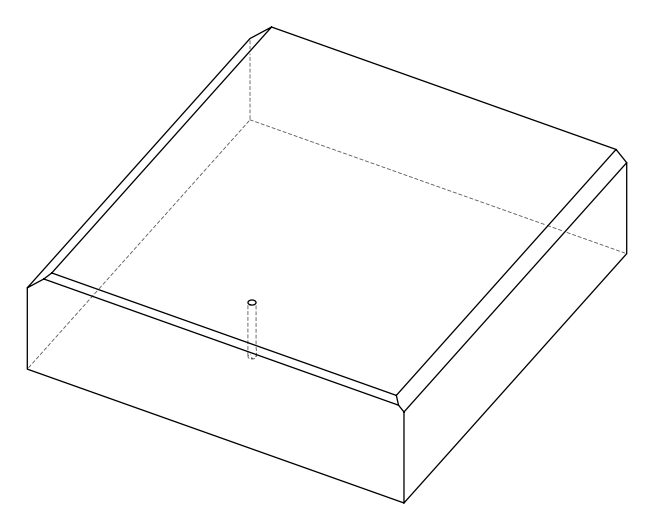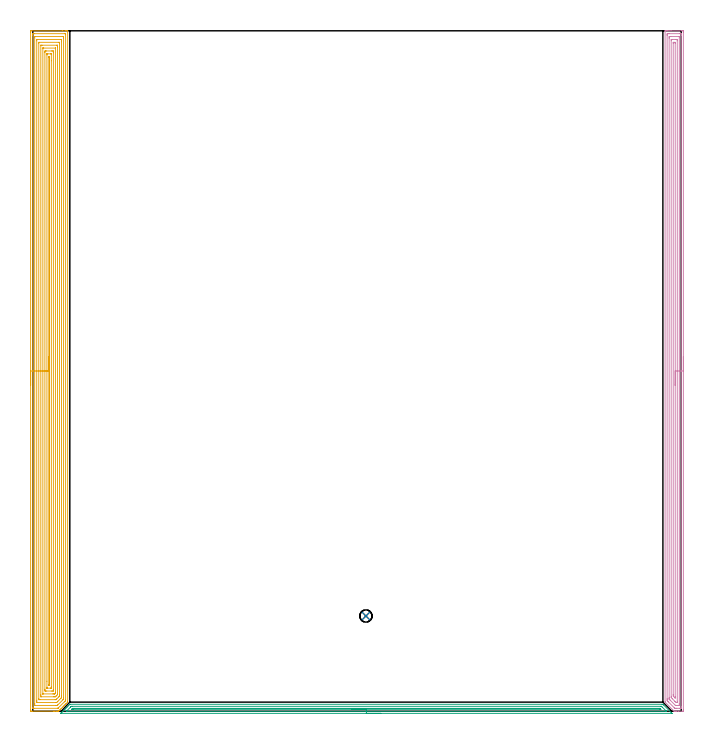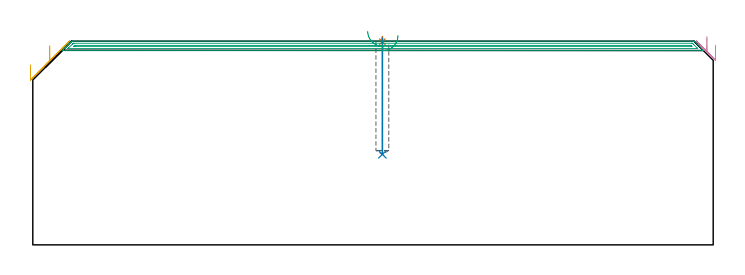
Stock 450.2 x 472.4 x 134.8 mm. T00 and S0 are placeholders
(PLAN: 5 operations, 2 tool changes, 67.6 min)
(1 SPOT_DRILL | STEP1POCKET | NXT0321_9005460120000 | 0.03 min | 1 mm3)
(2 DRILL_BLIND_HOLE_INTO_CENTER | STEP1POCKET | UGT0301_480 | 0.31 min | 4118 mm3)
(3 AREA_MILL | FG_CHAMFER_SURFACE | UGT0205_001 | 10.2 min | 8586 mm3)
(4 AREA_MILL_1 | FG_CHAMFER_SURFACE_1 | UGT0205_001 | 19.07 min | 37918 mm3)
(5 AREA_MILL_2 | FG_CHAMFER_SURFACE_2 | UGT0205_001 | 37.95 min | 155848 mm3)
(TOOL NXT0321_9005460120000 | NC Spot Drill, 142deg, 12mm, Carbide, Uncoated | D12 PA142 FL30 Z2)
(TOOL UGT0301_480 | Carbide Drill 8.5 mm | D8.5 PA118 FL75 Z2)
(TOOL UGT0205_001 | Chamfer Mill 20 x 3 x 45 deg. | D20 FL50 Z2)
(OP 1 SPOT_DRILL)
G17 G21 G94 G90
T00 M6
G54
G17 G0 G90 X231.3 Y66.1 S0 M3
G43 Z144.8 H0
G94 G81 G98 Z134.434 F250. R137.8
G80
M5
M2
(OP 2 DRILL_BLIND_HOLE_INTO_CENTER)
G17 G21 G94 G90
T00 M6
G54
G17 G0 G90 X231.3 Y66.1 S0 M3
G43 Z144.8 H0
G94 G81 G98 Z59.9 F250. R136.8
G80
M5
M2
(OP 3 AREA_MILL)
G17 G21 G94 G90
T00 M6
G54
G17 G0 G90 X241.6 Y-1.5 S1061 M3
G43 Z144.8 H0
Z138.5
G94 G1 X241.562 Z137.628 F250.
X241.448 Z136.764
X241.259 Z135.912
X240.997 Z135.08
X240.663 Z134.274
X240.26 Z133.5
X239.792 Z132.764
X239.261 Z132.072
X238.671 Z131.429
X238.028 Z130.84
X237.336 Z130.308
X236.6 Z129.84
X235.826 Z129.437
X235.02 Z129.103
X234.188 Z128.841
X233.337 Z128.652
X232.472 Z128.538
X231.6 Z128.5
X19.564
X19.537 Y-1.499 Z128.501
X19.419 Y-1.493 Z128.505
X19.459 Y-1.446 Z128.552
X19.564 Y-1.336 Z128.662
X20.011 Y-0.888 Z129.108
X20.366 Y-0.534 Z129.466
X20.543 Y-0.358 Z129.642
X20.78 Y-0.119 Z129.879
X20.903 Y0.005 Z130.001
X21.284 Y0.384 Z130.384
X21.411 Y0.511 Z130.511
X21.958 Y1.06 Z131.055
X22.242 Y1.342 Z131.342
X22.255 Y1.355 Z131.355
X22.843 Y1.945 Z131.94
X23.135 Y2.235 Z132.235
X23.727 Y2.83 Z132.825
X24.017 Y3.117 Z133.117
X24.028 Y3.128 Z133.128
X24.612 Y3.714 Z133.71
X24.958 Y4.058 Z134.058
X25.651 Y4.751 Z134.75
X25.705 Y4.799 Z134.784
X26.26 Y4.8 Z134.8
X436.94
X437.495 Y4.799 Z134.784
X437.549 Y4.751 Z134.75
X437.998 Y4.304 Z134.301
X443.306 Y-1.004 Z128.992
X443.785 Y-1.486 Z128.513
X443.787 Y-1.496 Z128.504
X443.785 Y-1.5 Z128.5
X231.6
Y-0.086 Z129.914
X23.582 Y-0.085 Z129.915
X23.546 Y-0.084 Z129.916
X23.29 Y-0.071 Z129.929
X23.318 Y-0.039 Z129.961
X23.406 Y0.054 Z130.054
X23.499 Y0.149 Z130.149
X23.582 Y0.232 Z130.232
X26.071 Y2.722 Z132.722
X26.26 Y2.91 Z132.91
X26.518 Y3.163 Z133.163
X26.733 Y3.371 Z133.371
X27.153 Y3.385 Z133.385
X27.187
X436.081 Y3.386 Z133.386
X436.296 Y3.384 Z133.384
X436.403 Y3.382 Z133.382
X436.452 Y3.379 Z133.379
X436.55 Y3.288 Z133.288
X436.94 Y2.908 Z132.908
X439.619 Y0.231 Z130.231
X439.819 Y0.028 Z130.028
X439.892 Y-0.05 Z129.95
X439.914 Y-0.076 Z129.924
X439.893 Y-0.079 Z129.921
X439.803 Y-0.083 Z129.917
X439.619 Y-0.086 Z129.914
X439.585
X231.6
Y1.328 Z131.328
X28.046 Y1.329 Z131.329
X27.476
X27.173 Y1.332 Z131.332
X27.153 Y1.335 Z131.335
X27.148 Y1.339 Z131.339
Y1.343 Z131.343
X27.153 Y1.353 Z131.353
X27.302 Y1.502 Z131.502
X27.451 Y1.65 Z131.65
X27.751 Y1.942 Z131.942
X27.771 Y1.96 Z131.96
X27.804 Y1.965 Z131.965
X27.883 Y1.968 Z131.968
X28.046 Y1.97 Z131.97
X28.614 Y1.971 Z131.971
X28.938 Y1.972 Z131.972
X435.155 Y1.971 Z131.971
X435.263 Y1.97 Z131.97
X435.349 Y1.968 Z131.968
X435.403 Y1.965 Z131.965
X435.447 Y1.942 Z131.942
X435.745 Y1.65 Z131.65
X436.048 Y1.348 Z131.348
X436.051 Y1.334 Z131.334
X436.048 Y1.333 Z131.333
X435.478 Y1.329 Z131.329
X231.6 Y1.328 Z131.328
X230.729 Z131.367
X229.864 Z131.48
X229.012 Z131.669
X228.18 Z131.932
X227.374 Z132.265
X226.6 Z132.668
X225.864 Z133.137
X225.172 Z133.668
X224.529 Z134.257
X223.94 Z134.901
X223.409 Z135.593
X222.94 Z136.328
X222.537 Z137.102
X222.203 Z137.908
X221.941 Z138.74
X221.752 Z139.592
X221.638 Z140.457
X221.6 Z141.328
G0 Z144.8
M5
M2
(OP 4 AREA_MILL_1)
G17 G21 G94 G90
T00 M6
G54
G17 G0 G90 X451.7 Y246.2 S1061 M3
G43 Z144.8 H0
Z132.1
G94 G1 Y246.162 Z131.228 F250.
Y246.048 Z130.364
Y245.859 Z129.512
Y245.597 Z128.68
Y245.263 Z127.874
Y244.86 Z127.1
Y244.392 Z126.364
Y243.86 Z125.672
Y243.271 Z125.029
Y242.628 Z124.44
Y241.936 Z123.909
Y241.2 Z123.44
Y240.426 Z123.037
Y239.62 Z122.703
Y238.788 Z122.441
Y237.936 Z122.252
Y237.072 Z122.138
Y236.2 Z122.1
Y0.952
X451.699 Y0.627 Z122.101
X451.693 Y0.064 Z122.104
X451.691 Y0.008 Z122.106
X451.133 Y0. Z122.664
X448.464 Z125.331
X447.043 Z126.753
X446.685 Z127.111
X445.967 Z127.833
X445.35 Z128.45
X445.306 Y0.001 Z128.493
X445.297 Y0.002 Z128.502
X439.308 Y5.991 Z134.49
X439.051 Y6.252 Z134.745
X439.004 Y6.305 Z134.789
X439. Y6.438 Z134.8
Y472.22
X439.003 Y472.391 Z134.788
X439.049 Y472.4 Z134.742
X439.457 Z134.342
X439.739 Z134.061
X440.457 Z133.339
X441.705 Z132.092
X443.126 Z130.67
X450.509 Z123.288
X451.133 Y472.396 Z122.664
X451.692 Y472.392 Z122.106
X451.694 Y472.336 Z122.104
X451.698 Y471.773 Z122.102
X451.7 Y471.203 Z122.1
Y236.2
X450.286 Z123.514
Y3.267
X450.283 Y2.415 Z123.517
X450.281 Y2.377 Z123.519
X450.243 Y2.01 Z123.557
X449.765 Y2.002 Z124.035
X449.354 Y2.001 Z124.446
X448.877 Y2. Z124.923
X447.098 Z126.702
X446.685 Y2.001 Z127.115
X446.206 Y2.003 Z127.594
X445.795 Y2.01 Z128.005
X445.74 Y2.022 Z128.06
X445.683 Y2.075 Z128.117
X445.566 Y2.187 Z128.234
X445.335 Y2.415 Z128.465
X441.346 Y6.404 Z132.454
X440.868 Y6.885 Z132.932
X440.457 Y7.305 Z133.343
X440.419 Y7.779 Z133.381
X440.416 Y7.82 Z133.384
X440.414 Y8.673 Z133.386
Y469.133
X440.417 Y469.985 Z133.383
X440.419 Y470.023 Z133.381
X440.457 Y470.39 Z133.343
X440.935 Y470.397 Z132.865
X441.346 Y470.399 Z132.454
X441.823 Y470.4 Z131.977
X449.354 Y470.399 Z124.446
X449.833 Y470.397 Z123.967
X450.243 Y470.39 Z123.557
X450.281 Y469.985 Z123.519
X450.283 Y469.945 Z123.517
X450.286 Y469.091 Z123.514
Y236.2
X448.871 Z124.929
Y5.097
X448.87 Y4.69 Z124.93
X448.865 Y4.203 Z124.935
X448.862 Y4.01 Z124.938
X448.664 Y4.003 Z125.136
X448.464 Y4.001 Z125.336
X447.777 Y4. Z126.023
X446.482 Y4.001 Z127.318
X446.347 Y4.005 Z127.453
X446.24 Y4.01 Z127.56
X446.192 Y4.019 Z127.608
X446.171 Y4.037 Z127.629
X445.997 Y4.203 Z127.803
X442.42 Y7.779 Z131.38
X442.236 Y7.965 Z131.564
X441.885 Y8.324 Z131.915
X441.844 Y8.367 Z131.956
X441.835 Y8.429 Z131.965
X441.832 Y8.537 Z131.968
X441.83 Y8.673 Z131.97
X441.829 Y9.083 Z131.971
X441.828 Y9.567 Z131.972
X441.829 Y467.303 Z131.971
X441.83 Y467.71 Z131.97
X441.835 Y468.197 Z131.965
X441.838 Y468.39 Z131.962
X442.036 Y468.397 Z131.764
X442.236 Y468.399 Z131.564
X442.923 Y468.4 Z130.877
X448.666 Y468.399 Z125.134
X448.801 Y468.396 Z124.999
X448.849 Y468.392 Z124.951
X448.866 Y468.387 Z124.934
X448.867 Y468.381 Z124.933
X448.87 Y468.333 Z124.93
X448.871 Y468.197 Z124.929
Y236.2
X447.457 Z126.343
Y6.885
X447.452 Y6.115 Z126.348
X447.449 Y6.01 Z126.351
X447.345 Y6.006 Z126.455
X447.125 Y6.003 Z126.675
X446.685 Y6.001 Z127.115
X446.674 Y6.002 Z127.126
X445.795 Y6.855 Z128.005
X445.763 Y6.885 Z128.037
X443.976 Y8.673 Z129.824
X443.25 Y9.443 Z130.55
X443.248 Y9.567 Z130.552
X443.243 Y10.344 Z130.557
Y465.515
X443.248 Y466.285 Z130.552
X443.251 Y466.39 Z130.549
X443.355 Y466.394 Z130.445
X443.575 Y466.398 Z130.225
X444.015 Y466.4 Z129.785
X446.685 Z127.115
X447.128 Y466.398 Z126.672
X447.346 Y466.394 Z126.454
X447.448 Y466.39 Z126.352
X447.45 Y466.316 Z126.35
X447.457 Y465.633 Z126.343
Y465.515
Y236.2
X446.043 Z127.757
Y10.212
X446.042 Y9.567 Z127.758
X446.04 Y9.321 Z127.76
X446.036 Y9.087 Z127.764
X445.795 Y9.315 Z128.005
X445.535 Y9.567 Z128.265
X444.905 Y10.205 Z128.895
X444.664 Y10.461 Z129.136
X444.661 Y10.707 Z129.139
X444.658 Y11.355 Z129.142
X444.657 Y11.605 Z129.143
Y463.727
X444.658 Y463.975 Z129.142
X444.661 Y464.225 Z129.139
X444.664 Y464.382 Z129.136
X444.738 Y464.39 Z129.062
X444.905 Y464.395 Z128.895
X445.126 Y464.399 Z128.674
X445.795 Y464.397 Z128.005
X446.021 Y464.394 Z127.779
X446.037 Y464.382 Z127.763
X446.039 Y464.375 Z127.761
X446.042 Y463.727 Z127.758
X446.043 Y463.477 Z127.757
Y236.2
Y235.328 Z127.795
Y234.464 Z127.909
Y233.612 Z128.098
Y232.78 Z128.36
Y231.974 Z128.694
Y231.2 Z129.097
Y230.464 Z129.565
Y229.772 Z130.096
Y229.129 Z130.686
Y228.54 Z131.329
Y228.008 Z132.021
Y227.54 Z132.757
Y227.137 Z133.531
Y226.803 Z134.337
Y226.541 Z135.169
Y226.352 Z136.02
Y226.238 Z136.885
Y226.2 Z137.757
G0 Z144.8
M5
M2
(OP 5 AREA_MILL_2)
G17 G21 G94 G90
T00 M6
G54
G17 G0 G90 X-1.5 Y226.2 S1061 M3
G43 Z144.8 H0
Z119.1
G94 G1 Y226.238 Z118.228 F250.
Y226.352 Z117.364
Y226.541 Z116.512
Y226.803 Z115.68
Y227.137 Z114.874
Y227.54 Z114.1
Y228.008 Z113.364
Y228.54 Z112.672
Y229.129 Z112.029
Y229.772 Z111.44
Y230.464 Z110.908
Y231.2 Z110.44
Y231.974 Z110.037
Y232.78 Z109.703
Y233.612 Z109.441
Y234.463 Z109.252
Y235.328 Z109.138
Y236.2 Z109.1
Y471.365
X-1.499 Y471.773 Z109.101
X-1.495 Y472.254 Z109.103
X-1.492 Y472.391 Z109.106
X-1.019 Y472.4 Z109.578
X20.449 Z131.044
X22.836 Z133.431
X23.549 Z134.148
X23.812 Z134.412
X24.185 Y472.393 Z134.776
X24.197 Y472.391 Z134.788
X24.2 Y472.22 Z134.8
Y6.88
X24.206 Y6.313 Z134.791
X24.164 Y6.264 Z134.763
X23.387 Y5.486 Z133.986
X23.13 Y5.229 Z133.727
X22.999 Y5.097 Z133.596
X22.524 Y4.624 Z133.123
X22.247 Y4.345 Z132.843
X21.661 Y3.761 Z132.261
X21.363 Y3.461 Z131.959
X20.762 Y2.862 Z131.362
X20.48 Y2.577 Z131.075
X19.798 Y1.898 Z130.398
X19.423 Y1.521 Z130.019
X18.871 Y0.971 Z129.471
X18.529 Y0.627 Z129.125
X18.081 Y0.18 Z128.679
X17.976 Y0.078 Z128.574
X17.906 Y0.01 Z128.503
X17.62 Y0. Z128.22
X17.364 Z127.964
X16.651 Z127.246
X15.411 Z126.008
X14.884 Z125.479
X14.264 Z124.86
X-0.4 Z110.198
X-1.019 Y0.001 Z109.578
X-1.227 Y0.003 Z109.371
X-1.492 Y0.009 Z109.106
X-1.495 Y0.146 Z109.103
X-1.499 Y0.627 Z109.101
X-1.5 Y1.114 Z109.1
Y236.2
X-0.086 Z110.514
Y469.04
X-0.084 Y469.933 Z110.516
X-0.083 Y469.985 Z110.517
X-0.066 Y470.39 Z110.534
X0.34 Y470.397 Z110.94
X0.748 Y470.399 Z111.348
X1.221 Y470.4 Z111.821
X21.952 Y470.399 Z132.552
X22.428 Y470.397 Z133.028
X22.669 Y470.39 Z133.269
X22.779 Y470.376 Z133.379
X22.785 Y470.036 Z133.385
Y469.985
Y7.779
X22.779 Y7.363 Z133.379
X22.581 Y7.143 Z133.181
X22.333 Y6.885 Z132.933
X22.143 Y6.693 Z132.743
X21.952 Y6.502 Z132.552
X17.699 Y2.249 Z128.299
X17.535 Y2.088 Z128.135
X17.47 Y2.03 Z128.07
X17.444 Y2.01 Z128.044
X17.416 Y2.007 Z128.016
X17.298 Y2.003 Z127.898
X17.061 Y2. Z127.661
X0.748 Y2.001 Z111.348
X0.272 Y2.003 Z110.872
X0.031 Y2.01 Z110.631
X-0.079 Y2.024 Z110.521
X-0.085 Y2.364 Z110.515
Y2.415
X-0.086 Y236.2 Z110.514
X1.328 Z111.928
X1.329 Y467.609 Z111.929
X1.331 Y468.197 Z111.931
X1.334 Y468.349 Z111.934
X1.335 Y468.38 Z111.935
X1.364 Y468.39 Z111.964
X1.434 Y468.397 Z112.034
X1.631 Y468.399 Z112.231
X20.868 Y468.4 Z131.468
X21.069 Y468.399 Z131.669
X21.27 Y468.397 Z131.87
X21.327 Y468.394 Z131.927
X21.358 Y468.39 Z131.958
X21.365 Y468.377 Z131.965
X21.368 Y468.299 Z131.968
X21.37 Y468.197 Z131.97
X21.371 Y467.891 Z131.971
Y467.303
Y9.567
X21.37 Y9.262 Z131.97
X21.367 Y8.673 Z131.967
X21.364 Y8.375 Z131.964
X21.069 Y8.071 Z131.669
X20.925 Y7.925 Z131.525
X17.37 Y4.37 Z127.97
X17.201 Y4.203 Z127.801
X17.016 Y4.027 Z127.616
X16.843 Y4.009 Z127.443
X16.651 Y4.005 Z127.251
X15.968 Y4. Z126.568
X15.768 Z126.368
X1.631 Y4.001 Z112.231
X1.43 Y4.003 Z112.03
X1.373 Y4.006 Z111.973
X1.341 Y4.01 Z111.941
X1.335 Y4.023 Z111.935
X1.332 Y4.102 Z111.932
X1.33 Y4.203 Z111.93
X1.329 Y4.509 Z111.929
X1.328 Y5.097 Z111.928
Y236.2
X2.743 Z113.343
Y465.515
X2.747 Y466.174 Z113.347
X2.75 Y466.389 Z113.35
X2.961 Y466.393 Z113.561
X3.398 Y466.4 Z113.998
X19.302 Z129.902
X19.741 Y466.394 Z130.341
X19.949 Y466.39 Z130.549
X19.951 Y466.269 Z130.551
X19.956 Y465.747 Z130.556
X19.957 Y465.515 Z130.557
Y464.851
Y10.461
X19.955 Y9.801 Z130.555
X19.951 Y9.567 Z130.551
X19.947 Y9.408 Z130.547
X19.842 Y9.298 Z130.442
X19.706 Y9.158 Z130.306
X19.302 Y8.75 Z129.902
X17.437 Y6.885 Z128.037
X17.041 Y6.491 Z127.641
X16.651 Y6.107 Z127.251
X16.591 Y6.052 Z127.191
X16.532 Y6.01 Z127.132
X16.424 Y6.007 Z127.024
X16.205 Y6.003 Z126.805
X15.768 Y6. Z126.368
X3.398 Z113.998
X2.959 Y6.006 Z113.559
X2.751 Y6.01 Z113.351
X2.749 Y6.131 Z113.349
X2.744 Y6.654 Z113.344
X2.743 Y6.885 Z113.343
Y7.549
Y236.2
X4.157 Z114.757
Y463.853
X4.164 Y464.39 Z114.764
X4.199 Y464.393 Z114.799
X4.282 Y464.397 Z114.882
X4.5 Y464.399 Z115.1
X17.753 Y464.4 Z128.353
X18.418 Y464.396 Z129.018
X18.513 Y464.393 Z129.113
X18.535 Y464.391 Z129.135
X18.538 Y464.274 Z129.138
X18.541 Y464.105 Z129.141
X18.543 Y463.853 Z129.143
Y463.727
Y11.356
X18.542 Y11.23 Z129.142
X18.536 Y10.461 Z129.136
X18.485 Y10.394 Z129.085
X18.418 Y10.323 Z129.018
X18.045 Y9.945 Z128.645
X16.651 Y8.55 Z127.251
X16.264 Y8.171 Z126.864
X16.098 Y8.01 Z126.698
X15.768 Y8.004 Z126.368
X15.549 Y8.001 Z126.149
X4.947 Y8. Z115.547
X4.282 Y8.004 Z114.882
X4.187 Y8.007 Z114.787
X4.165 Y8.009 Z114.765
X4.162 Y8.126 Z114.762
X4.159 Y8.294 Z114.759
X4.157 Y8.547 Z114.757
Y8.673
Y236.2
X5.571 Z116.171
X5.572 Y462.18 Z116.172
X5.573 Y462.301 Z116.173
X5.576 Y462.361 Z116.176
X5.578 Y462.384 Z116.178
X5.6 Y462.392 Z116.2
X6.049 Y462.397 Z116.649
X6.477 Y462.4 Z117.077
X16.651 Y462.399 Z127.251
X17.083 Y462.396 Z127.683
X17.121 Y462.39 Z127.721
X17.123 Y462.355 Z127.723
X17.127 Y461.939 Z127.727
X17.129 Y461.456 Z127.729
Y461.045
X17.128 Y11.767 Z127.728
X17.127 Y11.561 Z127.727
X17.125 Y11.51 Z127.725
X17.122 Y11.488 Z127.722
X17.11 Y11.469 Z127.71
X17.005 Y11.356 Z127.605
X16.384 Y10.732 Z126.984
X16.114 Y10.461 Z126.714
X15.939 Y10.288 Z126.539
X15.768 Y10.121 Z126.368
X15.657 Y10.017 Z126.257
X15.554 Y10.01 Z126.154
X15.338 Y10.003 Z125.938
X14.884 Y10.001 Z125.484
X14.457 Y10. Z125.057
X6.049 Y10.001 Z116.649
X5.617 Y10.004 Z116.217
X5.579 Y10.01 Z116.179
X5.577 Y10.045 Z116.177
X5.573 Y10.461 Z116.173
X5.571 Y10.945 Z116.171
Y11.356
Y236.2
X6.985 Z117.585
X6.986 Y460.151 Z117.586
X6.988 Y460.36 Z117.588
X6.989 Y460.385 Z117.589
X6.991 Y460.39 Z117.591
X7.027 Y460.393 Z117.627
X7.159 Y460.398 Z117.759
X7.323 Y460.399 Z117.923
X7.569 Y460.4 Z118.169
X15.638 Z126.238
X15.667 Y460.398 Z126.267
X15.697 Y460.394 Z126.297
X15.706 Y460.39 Z126.306
X15.709 Y460.382 Z126.309
X15.712 Y460.348 Z126.312
X15.714 Y460.204 Z126.314
X15.715 Y460.151 Z126.315
X15.714 Y13.144 Z126.314
X15.71 Y12.723 Z126.31
X15.708 Y12.518 Z126.308
X15.607 Y12.412 Z126.207
X15.45 Y12.25 Z126.05
X15.259 Y12.065 Z125.859
X15.205 Y12.014 Z125.805
X15.125 Y12.006 Z125.725
X14.884 Y12.003 Z125.484
X14.247 Y12. Z124.847
X14.001 Z124.601
X7.062 Z117.662
X7.032 Y12.002 Z117.632
X7.003 Y12.006 Z117.603
X6.993 Y12.01 Z117.593
X6.991 Y12.018 Z117.591
X6.988 Y12.052 Z117.588
X6.986 Y12.196 Z117.586
X6.985 Y12.25 Z117.585
Y236.2
X8.4 Z119.
Y457.469
X8.401 Y457.77 Z119.001
X8.407 Y458.363 Z119.007
X8.665 Y458.398 Z119.265
X8.699 Y458.399 Z119.299
X9.546 Y458.4 Z120.146
X13.08 Z123.68
X13.964 Y458.399 Z124.564
X14.001 Y458.396 Z124.601
X14.293 Y458.363 Z124.893
X14.298 Y458.062 Z124.898
X14.3 Y457.469 Z124.9
Y457.165
Y14.932
X14.299 Y14.63 Z124.899
X14.293 Y14.038 Z124.893
X14.035 Y14.002 Z124.635
X14.001 Y14.001 Z124.601
X13.154 Y14. Z123.754
X9.62 Z120.22
X8.736 Y14.001 Z119.336
X8.699 Y14.004 Z119.299
X8.407 Y14.038 Z119.007
X8.402 Y14.338 Z119.002
X8.4 Y14.932 Z119.
Y15.235
Y236.2
X9.814 Z120.414
Y455.68
X9.818 Y456.336 Z120.418
X9.821 Y456.381 Z120.421
X9.826 Y456.39 Z120.426
X9.845 Y456.393 Z120.445
X9.933 Y456.397 Z120.533
X10.111 Y456.399 Z120.711
X10.466 Y456.4 Z121.066
X12.406 Z123.006
X12.663 Y456.399 Z123.263
X12.792 Y456.396 Z123.392
X12.855 Y456.392 Z123.455
X12.879 Y456.389 Z123.479
X12.88 Y456.369 Z123.48
X12.885 Y455.915 Z123.485
X12.886 Y451.612 Z123.486
Y16.72
X12.882 Y16.064 Z123.482
X12.879 Y16.019 Z123.479
X12.874 Y16.009 Z123.474
X12.855 Y16.007 Z123.455
X12.767 Y16.003 Z123.367
X12.589 Y16.001 Z123.189
X12.234 Y16. Z122.834
X10.037 Y16.001 Z120.637
X9.908 Y16.004 Z120.508
X9.845 Y16.008 Z120.445
X9.82 Y16.011 Z120.42
X9.819 Y16.031 Z120.419
X9.815 Y16.485 Z120.415
X9.814 Y20.799 Z120.414
Y236.2
X11.228 Z121.828
Y454.015
X11.23 Y454.139 Z121.83
X11.235 Y454.377 Z121.835
X11.35 Y454.39 Z121.95
X11.421 Y454.393 Z122.021
X11.459 Y454.391 Z122.059
X11.465 Y454.262 Z122.065
X11.47 Y454.016 Z122.07
X11.472 Y453.892 Z122.072
Y18.385
X11.47 Y18.261 Z122.07
X11.465 Y18.023 Z122.065
X11.35 Y18.01 Z121.95
X11.279 Y18.007 Z121.879
X11.241 Y18.009 Z121.841
X11.235 Y18.138 Z121.835
X11.23 Y18.384 Z121.83
X11.228 Y18.508 Z121.828
Y236.2
Y237.072 Z121.866
Y237.936 Z121.98
Y238.788 Z122.169
Y239.62 Z122.431
Y240.426 Z122.765
Y241.2 Z123.168
Y241.936 Z123.636
Y242.628 Z124.168
Y243.271 Z124.757
Y243.86 Z125.4
Y244.391 Z126.092
Y244.86 Z126.828
Y245.263 Z127.602
Y245.597 Z128.408
Y245.859 Z129.24
Y246.048 Z130.091
Y246.162 Z130.956
Y246.2 Z131.828
G0 Z144.8
M5
M2
